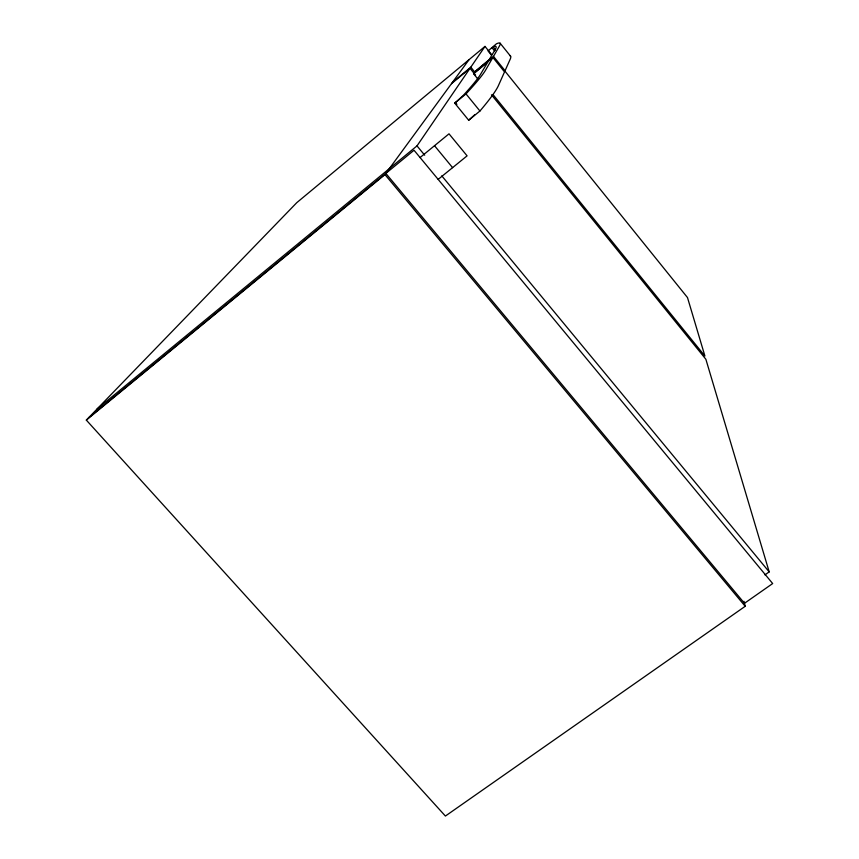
<?xml version="1.0" encoding="UTF-8"?>
<svg xmlns="http://www.w3.org/2000/svg" width="859" height="859" viewBox="0 0 859 859"><rect width="100%" height="100%" fill="white"/><g stroke="black" fill="none" stroke-linecap="round" stroke-linejoin="round"><path stroke-width="1.29" d="M477.722 78.867L473.545 73.713L487.944 61.805L480.761 73.96A787.274 27.305 -40.7 0 1 463.377 95.295L454.755 103.166L468.692 120.228L474.565 114.891M468.692 120.228L479.934 111.015A793.759 36.722 -41 0 0 498.456 85.535L504.534 71.92L492.873 57.456L485.754 69.837A795.831 27.638 -40.7 0 1 465.997 93.899L454.755 103.166M491.649 54.643L485.002 46.407L470.807 67.174L474.673 71.941L493.485 56.383L499.444 45.999A644.991 19.65 -40.5 0 0 496.448 43.798L488.052 50.96L491.38 55.083M473.545 73.713L492.873 57.456M474.673 71.941L489.233 59.625L495.213 49.511A638.527 19.424 -40.5 0 0 493.356 46.751L495.407 50.037M96.97 409.12L417.002 145.89L470.013 68.323L475.575 75.184M743.98 601.311L745.215 606.293L445.402 816.05L86.33 420.105L384.972 174.602L469.089 59.615M86.33 420.105L296.784 202.66L485.002 46.407M452.414 82.41L470.807 67.174M451.48 83.677L470.013 68.323M88.466 417.904L414.027 150.239L772.671 583.551L744.474 603.297L385.841 173.411M420.083 157.541L449.01 133.821L467.092 155.844L438.154 179.391M764.929 574.886L769.192 571.89L705.862 359.245L491.477 94.801M384.972 174.602L745.215 606.293M417.002 145.89L424.69 155.189M441.794 175.87L769.192 571.89M434.514 145.708L452.586 167.645M455.281 102.35L456.913 104.347M465.997 93.899L479.934 111.015M492.991 94.554L704.906 356.013L687.49 297.558L505.017 71.222M500.206 43.315L510.59 56.232M491.992 47.685L494.494 50.788M493.485 56.383L505.06 70.728L510.149 59.314A643.681 26.124 -40.6 0 0 509.945 55.728"/></g></svg>
